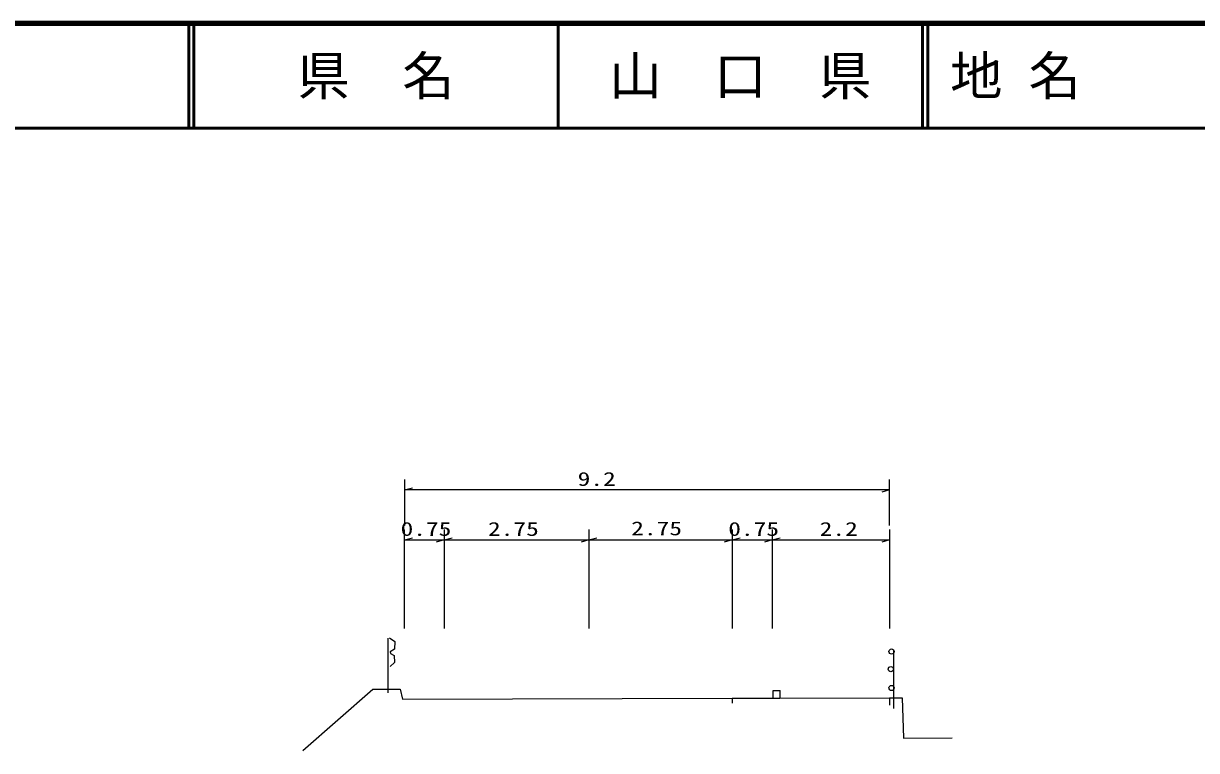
# Model space of a CAD drawing. Units: millimetres, scale not verified. Extents: x 40000 to 680000, y 20000 to 380000.
# Drawn here: x 281986 to 393895, y 310601 to 380000 of the extents above; entities that cross this region are included whole.
import ezdxf
from ezdxf.enums import TextEntityAlignment as Align

# ---------------------------------------------------------------- set-up
doc = ezdxf.new("R2010")
doc.units = ezdxf.units.MM
doc.header["$LTSCALE"] = 1000
for name, color, linetype, lineweight in [('M-BGD', 7, 'Continuous', 25), ('M-TTL', 2, 'Continuous', 140), ('M-TTL-LINE', 7, 'Continuous', 50)]:
    doc.layers.add(name, color=color, linetype=linetype, lineweight=lineweight)
doc.layers.add('M-TTL-TXT', color=7, linetype='Continuous')
doc.styles.add('ＭＳ ゴシック', font='')
doc.styles.get('ＭＳ ゴシック').set_extended_font_data('MS Gothic')

# ---------------------------------------------------------------- blocks, each defined once
blk = doc.blocks.new('BUHIN248')
at = {"color": 7, "linetype": 'Continuous', "lineweight": 25}
blk.add_circle((0, 0), 249, dxfattribs=at)
blk = doc.blocks.new('BUHIN289')
at = {"color": 7, "linetype": 'Continuous', "lineweight": 25}
blk.add_line((0, 0), (676, -390), dxfattribs=at)
blk = doc.blocks.new('BUHIN290')
at = {"color": 7, "linetype": 'Continuous', "lineweight": 25}
blk.add_line((0, 0), (-676, 390), dxfattribs=at)

msp = doc.modelspace()

# ---------------------------------------------------------------- linework, layer by layer
at = {"layer": 'M-BGD'}
for p, q in [((318337, 336470), (318337, 332069)), ((364612, 332069), (364612, 336470)), ((364612, 335470), (318337, 335470)), ((318337, 322238), (318337, 331698)), ((322122, 331698), (322122, 322238)), ((335926, 331698), (335926, 322238)), ((349593, 331698), (349593, 322238)), ((353417, 331698), (353417, 322238)), ((364612, 331698), (364612, 322238)), ((318337, 330698), (322122, 330698)), ((322122, 330698), (335926, 330698)), ((335926, 330698), (349593, 330698)), ((349593, 330698), (353417, 330698)), ((353417, 330698), (364612, 330698)), ((316780, 316105), (316780, 321325)), ((316900, 321365), (317408, 321007)), ((317378, 320289), (316960, 320020)), ((317408, 321007), (317378, 320289)), ((365014, 314627), (365014, 320219)), ((316960, 320020), (316990, 319871)), ((317378, 319004), (316960, 318616)), ((316990, 319871), (317348, 319662)), ((317348, 319662), (317378, 319004)), ((308640, 310601), (315327, 316453)), ((315327, 316453), (317939, 316453)), ((317939, 316453), (318148, 315512)), ((318148, 315512), (349593, 315607)), ((349593, 315607), (353417, 315607)), ((349593, 315607), (349593, 315129)), ((353417, 315607), (354134, 315607)), ((353497, 315607), (353497, 316324)), ((353497, 316324), (354174, 316324)), ((354134, 315607), (364612, 315647)), ((354174, 315607), (354174, 316324)), ((364612, 315647), (365807, 315647)), ((364612, 315647), (364612, 314930)), ((365807, 315647), (365927, 311782)), ((365927, 311782), (370588, 311822))]:
    msp.add_line(p, q, dxfattribs=at)
at = {"layer": 'M-TTL'}
msp.add_line((680000, 380000), (40000, 380000), dxfattribs=at)
at = {"layer": 'M-TTL-LINE'}
for p, q in [((297750, 380000), (297750, 370000)), ((298250, 380000), (298250, 370000)), ((333000, 380000), (333000, 370000)), ((367750, 380000), (367750, 370000)), ((368250, 380000), (368250, 370000)), ((40000, 370000), (680000, 370000))]:
    msp.add_line(p, q, dxfattribs=at)

# ---------------------------------------------------------------- block references
at = {"layer": 'M-BGD', "rotation": 45.98907}
for name, p in [('BUHIN289', (318337, 335470)), ('BUHIN290', (364612, 335470)), ('BUHIN289', (318337, 330698)), ('BUHIN290', (322122, 330698)), ('BUHIN289', (322122, 330698)), ('BUHIN290', (335926, 330698)), ('BUHIN289', (335926, 330698)), ('BUHIN290', (349593, 330698)), ('BUHIN289', (349593, 330698)), ('BUHIN290', (353417, 330698)), ('BUHIN289', (353417, 330698)), ('BUHIN290', (364612, 330698)), ('BUHIN248', (364797, 320052)), ('BUHIN248', (364731, 318371)), ('BUHIN248', (364797, 316574))]:
    msp.add_blockref(name, p, dxfattribs=at)

# ---------------------------------------------------------------- texts
at = {"layer": 'M-BGD', "style": 'ＭＳ ゴシック', "width": 1.35}
for s, p in [('9.2', (334855, 335466)), ('0.75', (317962, 330697)), ('2.75', (326302, 330697)), ('2.75', (339963, 330752)), ('0.75', (349220, 330697)), ('2.2', (357943, 330697))]:
    msp.add_text(s, height=1320, dxfattribs=at).set_placement(p, align=Align.BOTTOM_LEFT)
at = {"layer": 'M-TTL-TXT', "style": 'ＭＳ ゴシック'}
for s, p in [('県\u3000名', (315625, 375000)), ('山\u3000口\u3000県', (350375, 375000))]:
    msp.add_text(s, height=3666, dxfattribs=at).set_placement(p, align=Align.MIDDLE_CENTER)
msp.add_text('地 名', height=3666, dxfattribs=at).set_placement((370380, 375000), align=Align.MIDDLE_LEFT)

doc.saveas('drawing.dxf')
